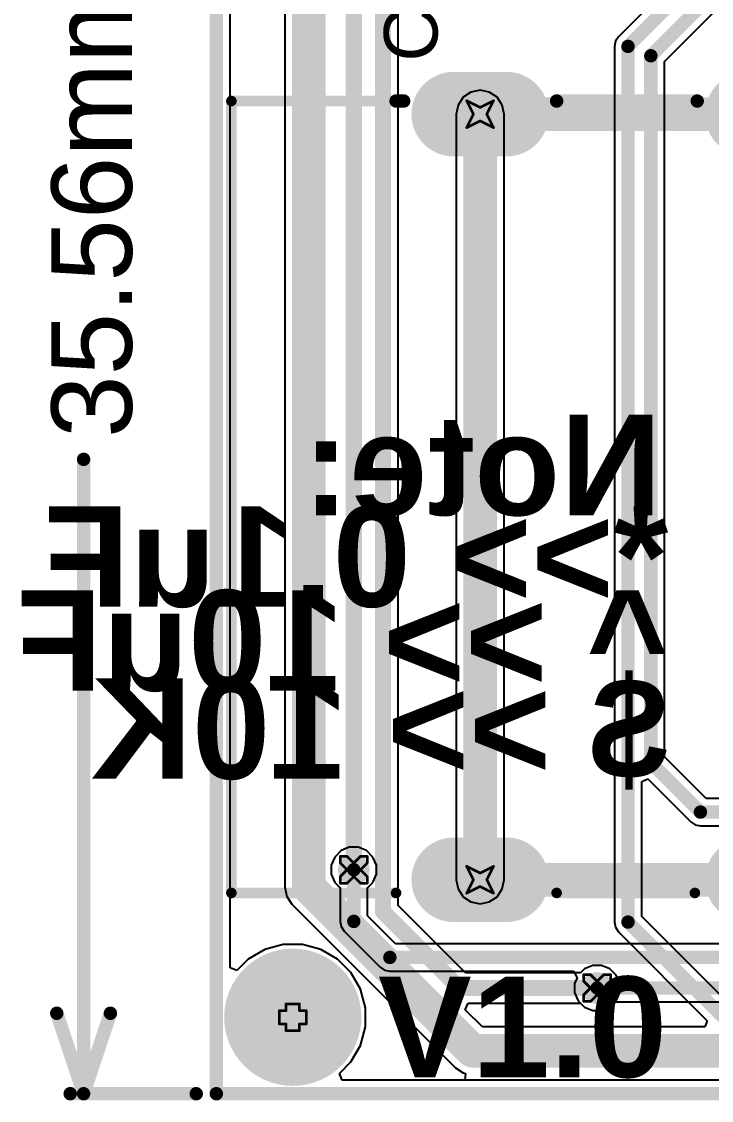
# Model space of a CAD drawing. Header units: inches. Extents: x -0.2 to 17.4, y -0.2 to 2.6.
# Drawn here: x -0.202 to 0.312, y -0.062 to 0.743 of the extents above; entities that cross this region are included whole.
import ezdxf

# ---------------------------------------------------------------- set-up
doc = ezdxf.new("R2010")
doc.units = ezdxf.units.IN
doc.header["$MEASUREMENT"] = 0
for name, color, linetype in [('Board_Outline', 216, 'Continuous'), ('Bottom Layer', 5, 'Continuous'), ('Bottom Overlay', 54, 'Continuous'), ('Bottom Solder', 6, 'Continuous'), ('Dimensions', 6, 'Continuous'), ('Drill Drawing', 1, 'Continuous'), ('Mechanical 15', 56, 'Continuous'), ('Multi-Layer', 9, 'Continuous'), ('Pad Holes', 156, 'Continuous'), ('Top Layer', 1, 'Continuous'), ('Top Overlay', 2, 'Continuous'), ('Top Solder', 216, 'Continuous'), ('Via Holes', 16, 'Continuous')]:
    doc.layers.add(name, color=color, linetype=linetype)
doc.styles.add('Arial', font='', dxfattribs={"height": 0.2})
doc.styles.add('Arial_Bold', font='', dxfattribs={"height": 0.2})
doc.styles.get('Arial').set_extended_font_data('Arial')
doc.styles.get('Arial_Bold').set_extended_font_data('Arial', bold=True)

# ---------------------------------------------------------------- blocks, each defined once
blk = doc.blocks.new('HD_A_05H9191N_4')
at = {"layer": 'Bottom Layer'}
h = blk.add_hatch(color=5, dxfattribs=at)
edge = h.paths.add_edge_path()
edge.add_arc((-0.28546, 0.06693), 0.02953, 180, 360)
edge.add_line((-0.25594, 0.06693), (-0.25594, 0.13779))
edge.add_arc((-0.28546, 0.13779), 0.02953, 0, 180)
edge.add_line((-0.31499, 0.13779), (-0.31499, 0.06693))
h = blk.add_hatch(color=5, dxfattribs=at)
edge = h.paths.add_edge_path()
edge.add_arc((0.28546, 0.06693), 0.02953, 180, 360)
edge.add_line((0.31499, 0.06693), (0.31499, 0.13779))
edge.add_arc((0.28546, 0.13779), 0.02953, 0, 180)
edge.add_line((0.25594, 0.13779), (0.25594, 0.06693))
h = blk.add_hatch(color=5, dxfattribs=at)
edge = h.paths.add_edge_path()
edge.add_arc((-0.28546, -0.15199), 0.02953, 180, 360)
edge.add_line((-0.25594, -0.15199), (-0.25594, -0.11262))
edge.add_arc((-0.28546, -0.11262), 0.02953, 0, 180)
edge.add_line((-0.31499, -0.11262), (-0.31499, -0.15199))
h = blk.add_hatch(color=5, dxfattribs=at)
edge = h.paths.add_edge_path()
edge.add_arc((0.28546, -0.15199), 0.02953, 180, 360)
edge.add_line((0.31499, -0.15199), (0.31499, -0.11262))
edge.add_arc((0.28546, -0.11262), 0.02953, 0, 180)
edge.add_line((0.25594, -0.11262), (0.25594, -0.15199))
at = {"layer": 'Bottom Solder'}
h = blk.add_hatch(color=6, dxfattribs=at)
edge = h.paths.add_edge_path()
edge.add_arc((-0.28546, 0.06693), 0.03153, 180, 360)
edge.add_line((-0.25394, 0.06693), (-0.25394, 0.13779))
edge.add_arc((-0.28546, 0.13779), 0.03153, 0, 180)
edge.add_line((-0.31699, 0.13779), (-0.31699, 0.06693))
h = blk.add_hatch(color=6, dxfattribs=at)
edge = h.paths.add_edge_path()
edge.add_arc((0.28546, 0.06693), 0.03153, 180, 360)
edge.add_line((0.31699, 0.06693), (0.31699, 0.13779))
edge.add_arc((0.28546, 0.13779), 0.03153, 0, 180)
edge.add_line((0.25394, 0.13779), (0.25394, 0.06693))
h = blk.add_hatch(color=6, dxfattribs=at)
edge = h.paths.add_edge_path()
edge.add_arc((-0.28546, -0.15199), 0.03153, 180, 360)
edge.add_line((-0.25394, -0.15199), (-0.25394, -0.11262))
edge.add_arc((-0.28546, -0.11262), 0.03153, 0, 180)
edge.add_line((-0.31699, -0.11262), (-0.31699, -0.15199))
h = blk.add_hatch(color=6, dxfattribs=at)
edge = h.paths.add_edge_path()
edge.add_arc((0.28546, -0.15199), 0.03153, 180, 360)
edge.add_line((0.31699, -0.15199), (0.31699, -0.11262))
edge.add_arc((0.28546, -0.11262), 0.03153, 0, 180)
edge.add_line((0.25394, -0.11262), (0.25394, -0.15199))
at = {"layer": 'Multi-Layer'}
h = blk.add_hatch(color=9, dxfattribs=at)
edge = h.paths.add_edge_path()
edge.add_arc((-0.28546, 0.06693), 0.02953, 180, 360)
edge.add_line((-0.25594, 0.06693), (-0.25594, 0.13779))
edge.add_arc((-0.28546, 0.13779), 0.02953, 0, 180)
edge.add_line((-0.31499, 0.13779), (-0.31499, 0.06693))
h = blk.add_hatch(color=9, dxfattribs=at)
edge = h.paths.add_edge_path()
edge.add_arc((0.28546, 0.06693), 0.02953, 180, 360)
edge.add_line((0.31499, 0.06693), (0.31499, 0.13779))
edge.add_arc((0.28546, 0.13779), 0.02953, 0, 180)
edge.add_line((0.25594, 0.13779), (0.25594, 0.06693))
h = blk.add_hatch(color=9, dxfattribs=at)
edge = h.paths.add_edge_path()
edge.add_arc((-0.28546, -0.15199), 0.02953, 180, 360)
edge.add_line((-0.25594, -0.15199), (-0.25594, -0.11262))
edge.add_arc((-0.28546, -0.11262), 0.02953, 0, 180)
edge.add_line((-0.31499, -0.11262), (-0.31499, -0.15199))
h = blk.add_hatch(color=9, dxfattribs=at)
edge = h.paths.add_edge_path()
edge.add_arc((0.28546, -0.15199), 0.02953, 180, 360)
edge.add_line((0.31499, -0.15199), (0.31499, -0.11262))
edge.add_arc((0.28546, -0.11262), 0.02953, 0, 180)
edge.add_line((0.25594, -0.11262), (0.25594, -0.15199))
at = {"layer": 'Pad Holes'}
h = blk.add_hatch(color=7, dxfattribs=at)
edge = h.paths.add_edge_path()
edge.add_arc((-0.28546, 0.06693), 0.01772, 180, 360)
edge.add_line((-0.26775, 0.06693), (-0.26775, 0.13779))
edge.add_arc((-0.28546, 0.13779), 0.01772, 0, 180)
edge.add_line((-0.30318, 0.13779), (-0.30318, 0.06693))
h = blk.add_hatch(color=7, dxfattribs=at)
edge = h.paths.add_edge_path()
edge.add_arc((0.28546, 0.06693), 0.01772, 180, 360)
edge.add_line((0.30318, 0.06693), (0.30318, 0.13779))
edge.add_arc((0.28546, 0.13779), 0.01772, 0, 180)
edge.add_line((0.26775, 0.13779), (0.26775, 0.06693))
h = blk.add_hatch(color=7, dxfattribs=at)
edge = h.paths.add_edge_path()
edge.add_arc((-0.28546, -0.15002), 0.01772, 180, 360)
edge.add_line((-0.26775, -0.15002), (-0.26775, -0.11459))
edge.add_arc((-0.28546, -0.11459), 0.01772, 0, 180)
edge.add_line((-0.30318, -0.11459), (-0.30318, -0.15002))
h = blk.add_hatch(color=7, dxfattribs=at)
edge = h.paths.add_edge_path()
edge.add_arc((0.28546, -0.15002), 0.01772, 180, 360)
edge.add_line((0.30318, -0.15002), (0.30318, -0.11459))
edge.add_arc((0.28546, -0.11459), 0.01772, 0, 180)
edge.add_line((0.26775, -0.11459), (0.26775, -0.15002))
at = {"layer": 'Top Layer'}
for points in [[(-0.18311, 0.18348), (-0.17129, 0.18348), (-0.17129, 0.08112), (-0.18311, 0.08112)], [(-0.16342, 0.18348), (-0.1516, 0.18348), (-0.1516, 0.08112), (-0.16342, 0.08112)], [(-0.14373, 0.18348), (-0.13191, 0.18348), (-0.13191, 0.08112), (-0.14373, 0.08112)], [(-0.12404, 0.18348), (-0.11222, 0.18348), (-0.11222, 0.08112), (-0.12404, 0.08112)], [(-0.10435, 0.18348), (-0.09253, 0.18348), (-0.09253, 0.08112), (-0.10435, 0.08112)], [(-0.08466, 0.18348), (-0.07284, 0.18348), (-0.07284, 0.08112), (-0.08466, 0.08112)], [(-0.06498, 0.18348), (-0.05316, 0.18348), (-0.05316, 0.08112), (-0.06498, 0.08112)], [(-0.04529, 0.18348), (-0.03347, 0.18348), (-0.03347, 0.08112), (-0.04529, 0.08112)], [(-0.0256, 0.18348), (-0.01378, 0.18348), (-0.01378, 0.08112), (-0.0256, 0.08112)], [(-0.00591, 0.18348), (0.00591, 0.18348), (0.00591, 0.08112), (-0.00591, 0.08112)], [(0.01378, 0.18348), (0.0256, 0.18348), (0.0256, 0.08112), (0.01378, 0.08112)], [(0.03347, 0.18348), (0.04529, 0.18348), (0.04529, 0.08112), (0.03347, 0.08112)], [(0.05316, 0.18348), (0.06498, 0.18348), (0.06498, 0.08112), (0.05316, 0.08112)], [(0.07284, 0.18348), (0.08466, 0.18348), (0.08466, 0.08112), (0.07284, 0.08112)], [(0.09253, 0.18348), (0.10435, 0.18348), (0.10435, 0.08112), (0.09253, 0.08112)], [(0.11222, 0.18348), (0.12404, 0.18348), (0.12404, 0.08112), (0.11222, 0.08112)], [(0.13191, 0.18348), (0.14373, 0.18348), (0.14373, 0.08112), (0.13191, 0.08112)], [(0.1516, 0.18348), (0.16342, 0.18348), (0.16342, 0.08112), (0.1516, 0.08112)], [(0.17129, 0.18348), (0.18311, 0.18348), (0.18311, 0.08112), (0.17129, 0.08112)]]:
    blk.add_hatch(color=1, dxfattribs=at).paths.add_polyline_path(points)
h = blk.add_hatch(color=1, dxfattribs=at)
edge = h.paths.add_edge_path()
edge.add_arc((-0.28546, 0.06693), 0.02953, 180, 360)
edge.add_line((-0.25594, 0.06693), (-0.25594, 0.13779))
edge.add_arc((-0.28546, 0.13779), 0.02953, 0, 180)
edge.add_line((-0.31499, 0.13779), (-0.31499, 0.06693))
h = blk.add_hatch(color=1, dxfattribs=at)
edge = h.paths.add_edge_path()
edge.add_arc((0.28546, 0.06693), 0.02953, 180, 360)
edge.add_line((0.31499, 0.06693), (0.31499, 0.13779))
edge.add_arc((0.28546, 0.13779), 0.02953, 0, 180)
edge.add_line((0.25594, 0.13779), (0.25594, 0.06693))
h = blk.add_hatch(color=1, dxfattribs=at)
edge = h.paths.add_edge_path()
edge.add_arc((-0.28546, -0.15199), 0.02953, 180, 360)
edge.add_line((-0.25594, -0.15199), (-0.25594, -0.11262))
edge.add_arc((-0.28546, -0.11262), 0.02953, 0, 180)
edge.add_line((-0.31499, -0.11262), (-0.31499, -0.15199))
h = blk.add_hatch(color=1, dxfattribs=at)
edge = h.paths.add_edge_path()
edge.add_arc((0.28546, -0.15199), 0.02953, 180, 360)
edge.add_line((0.31499, -0.15199), (0.31499, -0.11262))
edge.add_arc((0.28546, -0.11262), 0.02953, 0, 180)
edge.add_line((0.25594, -0.11262), (0.25594, -0.15199))
at = {"layer": 'Top Solder'}
for points in [[(-0.18511, 0.18548), (-0.16929, 0.18548), (-0.16929, 0.07912), (-0.18511, 0.07912)], [(-0.16542, 0.18548), (-0.1496, 0.18548), (-0.1496, 0.07912), (-0.16542, 0.07912)], [(-0.14573, 0.18548), (-0.12991, 0.18548), (-0.12991, 0.07912), (-0.14573, 0.07912)], [(-0.12604, 0.18548), (-0.11022, 0.18548), (-0.11022, 0.07912), (-0.12604, 0.07912)], [(-0.10635, 0.18548), (-0.09053, 0.18548), (-0.09053, 0.07912), (-0.10635, 0.07912)], [(-0.08666, 0.18548), (-0.07084, 0.18548), (-0.07084, 0.07912), (-0.08666, 0.07912)], [(-0.06698, 0.18548), (-0.05116, 0.18548), (-0.05116, 0.07912), (-0.06698, 0.07912)], [(-0.04729, 0.18548), (-0.03147, 0.18548), (-0.03147, 0.07912), (-0.04729, 0.07912)], [(-0.0276, 0.18548), (-0.01178, 0.18548), (-0.01178, 0.07912), (-0.0276, 0.07912)], [(-0.00791, 0.18548), (0.00791, 0.18548), (0.00791, 0.07912), (-0.00791, 0.07912)], [(0.01178, 0.18548), (0.0276, 0.18548), (0.0276, 0.07912), (0.01178, 0.07912)], [(0.03147, 0.18548), (0.04729, 0.18548), (0.04729, 0.07912), (0.03147, 0.07912)], [(0.05116, 0.18548), (0.06698, 0.18548), (0.06698, 0.07912), (0.05116, 0.07912)], [(0.07084, 0.18548), (0.08666, 0.18548), (0.08666, 0.07912), (0.07084, 0.07912)], [(0.09053, 0.18548), (0.10635, 0.18548), (0.10635, 0.07912), (0.09053, 0.07912)], [(0.11022, 0.18548), (0.12604, 0.18548), (0.12604, 0.07912), (0.11022, 0.07912)], [(0.12991, 0.18548), (0.14573, 0.18548), (0.14573, 0.07912), (0.12991, 0.07912)], [(0.1496, 0.18548), (0.16542, 0.18548), (0.16542, 0.07912), (0.1496, 0.07912)], [(0.16929, 0.18548), (0.18511, 0.18548), (0.18511, 0.07912), (0.16929, 0.07912)]]:
    blk.add_hatch(color=216, dxfattribs=at).paths.add_polyline_path(points)
h = blk.add_hatch(color=216, dxfattribs=at)
edge = h.paths.add_edge_path()
edge.add_arc((-0.28546, 0.06693), 0.03153, 180, 360)
edge.add_line((-0.25394, 0.06693), (-0.25394, 0.13779))
edge.add_arc((-0.28546, 0.13779), 0.03153, 0, 180)
edge.add_line((-0.31699, 0.13779), (-0.31699, 0.06693))
h = blk.add_hatch(color=216, dxfattribs=at)
edge = h.paths.add_edge_path()
edge.add_arc((0.28546, 0.06693), 0.03153, 180, 360)
edge.add_line((0.31699, 0.06693), (0.31699, 0.13779))
edge.add_arc((0.28546, 0.13779), 0.03153, 0, 180)
edge.add_line((0.25394, 0.13779), (0.25394, 0.06693))
h = blk.add_hatch(color=216, dxfattribs=at)
edge = h.paths.add_edge_path()
edge.add_arc((-0.28546, -0.15199), 0.03153, 180, 360)
edge.add_line((-0.25394, -0.15199), (-0.25394, -0.11262))
edge.add_arc((-0.28546, -0.11262), 0.03153, 0, 180)
edge.add_line((-0.31699, -0.11262), (-0.31699, -0.15199))
h = blk.add_hatch(color=216, dxfattribs=at)
edge = h.paths.add_edge_path()
edge.add_arc((0.28546, -0.15199), 0.03153, 180, 360)
edge.add_line((0.31699, -0.15199), (0.31699, -0.11262))
edge.add_arc((0.28546, -0.11262), 0.03153, 0, 180)
edge.add_line((0.25394, -0.11262), (0.25394, -0.15199))
at = {"layer": 'Mechanical 15'}
blk.add_lwpolyline([(-0.00001, -0.04486, 0.0001, 0.0001, 0), (0.00001, -0.04484, 0.0001, 0.0001, 0)], format="xyseb", dxfattribs=at)
for points in [[(-0.00003, -0.04486, 0.00005, 0.00005, 1), (0.00002, -0.04486, 0.00005, 0.00005, 1)], [(-0.00002, -0.04484, 0.00005, 0.00005, 1), (0.00003, -0.04484, 0.00005, 0.00005, 1)]]:
    blk.add_lwpolyline(points, format="xyseb", close=True, dxfattribs=at)
at = {"layer": 'Top Overlay'}
for points in [[(0.18037, 0.19327, 0.005, 0.005, 1), (0.17441, 0.19327, 0.005, 0.005, 1)], [(0.17316, 0.19327, 0.0025, 0.0025, 1), (0.17566, 0.19327, 0.0025, 0.0025, 1)], [(0.17912, 0.19327, 0.0025, 0.0025, 1), (0.18162, 0.19327, 0.0025, 0.0025, 1)], [(-0.25129, 0.15002, 0.005, 0.005, 1), (-0.24629, 0.15002, 0.005, 0.005, 1)], [(-0.1947, 0.15002, 0.005, 0.005, 1), (-0.18971, 0.15002, 0.005, 0.005, 1)], [(0.18971, 0.15002, 0.005, 0.005, 1), (0.19471, 0.15002, 0.005, 0.005, 1)], [(0.24629, 0.15002, 0.005, 0.005, 1), (0.25129, 0.15002, 0.005, 0.005, 1)], [(-0.29777, 0.0296, 0.005, 0.005, 1), (-0.29277, 0.0296, 0.005, 0.005, 1)], [(0.29331, 0.02785, 0.00394, 0.00394, 1), (0.29725, 0.02785, 0.00394, 0.00394, 1)], [(-0.29777, -0.07523, 0.005, 0.005, 1), (-0.29277, -0.07523, 0.005, 0.005, 1)], [(0.29331, -0.07525, 0.00394, 0.00394, 1), (0.29725, -0.07525, 0.00394, 0.00394, 1)], [(-0.29777, -0.1893, 0.005, 0.005, 1), (-0.29277, -0.1893, 0.005, 0.005, 1)], [(-0.29777, -0.19499, 0.005, 0.005, 1), (-0.29277, -0.19499, 0.005, 0.005, 1)], [(-0.29724, -0.19499, 0.00394, 0.00394, 1), (-0.2933, -0.19499, 0.00394, 0.00394, 1)], [(0.29331, -0.19499, 0.00394, 0.00394, 1), (0.29725, -0.19499, 0.00394, 0.00394, 1)], [(-0.29724, -0.31779, 0.00394, 0.00394, 1), (-0.2933, -0.31779, 0.00394, 0.00394, 1)], [(-0.29724, -0.31779, 0.00394, 0.00394, 1), (-0.2933, -0.31779, 0.00394, 0.00394, 1)], [(0.29331, -0.31779, 0.00394, 0.00394, 1), (0.29725, -0.31779, 0.00394, 0.00394, 1)], [(0.29331, -0.31779, 0.00394, 0.00394, 1), (0.29725, -0.31779, 0.00394, 0.00394, 1)]]:
    blk.add_lwpolyline(points, format="xyseb", close=True, dxfattribs=at)
for points in [[(-0.1922, 0.15002, 0.01, 0.01, 0), (-0.24879, 0.15002, 0.01, 0.01, 0)], [(0.24879, 0.15002, 0.01, 0.01, 0), (0.19221, 0.15002, 0.01, 0.01, 0)], [(-0.29527, -0.07523, 0.01, 0.01, 0), (-0.29527, 0.0296, 0.01, 0.01, 0)], [(0.29528, -0.07525, 0.00787, 0.00787, 0), (0.29528, 0.02785, 0.00787, 0.00787, 0)], [(-0.29527, -0.19499, 0.01, 0.01, 0), (-0.29527, -0.1893, 0.01, 0.01, 0)], [(-0.29527, -0.31779, 0.00787, 0.00787, 0), (-0.29527, -0.19499, 0.00787, 0.00787, 0)], [(0.29528, -0.31779, 0.00787, 0.00787, 0), (0.29528, -0.19499, 0.00787, 0.00787, 0)], [(0.29528, -0.31779, 0.00787, 0.00787, 0), (-0.29527, -0.31779, 0.00787, 0.00787, 0)]]:
    blk.add_lwpolyline(points, format="xyseb", dxfattribs=at)

msp = doc.modelspace()

# ---------------------------------------------------------------- hatches: boundary and pattern name
at = {"layer": 'Bottom Layer'}
h = msp.add_hatch(color=5, dxfattribs=at)
edge = h.paths.add_edge_path()
edge.add_arc((0.0455, 0.11), 0.01181, 0, 360)
h = msp.add_hatch(color=5, dxfattribs=at)
edge = h.paths.add_edge_path()
edge.add_arc((0, 0), 0.04921, 0, 360)
h = msp.add_hatch(color=5, dxfattribs=at)
edge = h.paths.add_edge_path()
edge.add_arc((0.227, 0.02181), 0.01181, 0, 360)
at = {"layer": 'Bottom Solder'}
h = msp.add_hatch(color=6, dxfattribs=at)
edge = h.paths.add_edge_path()
edge.add_arc((0, 0), 0.05118, 0, 360)
at = {"layer": 'Multi-Layer'}
h = msp.add_hatch(color=9, dxfattribs=at)
edge = h.paths.add_edge_path()
edge.add_arc((0, 0), 0.04921, 0, 360)
at = {"layer": 'Pad Holes'}
h = msp.add_hatch(color=7, dxfattribs=at)
edge = h.paths.add_edge_path()
edge.add_arc((0, 0), 0.03937, 0, 360)
at = {"layer": 'Top Layer'}
h = msp.add_hatch(color=1, dxfattribs=at)
edge = h.paths.add_edge_path()
edge.add_arc((0.0455, 0.11), 0.01181, 0, 360)
h = msp.add_hatch(color=1, dxfattribs=at)
edge = h.paths.add_edge_path()
edge.add_arc((0, 0), 0.04921, 0, 360)
h = msp.add_hatch(color=1, dxfattribs=at)
edge = h.paths.add_edge_path()
edge.add_arc((0.227, 0.02181), 0.01181, 0, 360)
at = {"layer": 'Top Solder'}
h = msp.add_hatch(color=216, dxfattribs=at)
edge = h.paths.add_edge_path()
edge.add_arc((0, 0), 0.05118, 0, 360)
at = {"layer": 'Via Holes'}
h = msp.add_hatch(color=7, dxfattribs=at)
edge = h.paths.add_edge_path()
edge.add_arc((0.0455, 0.11), 0.00591, 0, 360)
h = msp.add_hatch(color=7, dxfattribs=at)
edge = h.paths.add_edge_path()
edge.add_arc((0.227, 0.02181), 0.00591, 0, 360)

# ---------------------------------------------------------------- linework, layer by layer
at = {"layer": 'Board_Outline'}
for points in [[(-0.057, 1.343, 0.01, 0.01, 0), (-0.057, -0.057, 0.01, 0.01, 0)], [(-0.057, -0.057, 0.01, 0.01, 0), (1.986, -0.057, 0.01, 0.01, 0)]]:
    msp.add_lwpolyline(points, format="xyseb", dxfattribs=at)
msp.add_lwpolyline([(-0.0595, -0.057, 0.005, 0.005, 1), (-0.0545, -0.057, 0.005, 0.005, 1)], format="xyseb", close=True, dxfattribs=at)
msp.add_lwpolyline([(-0.0595, -0.057, 0.005, 0.005, 1), (-0.0545, -0.057, 0.005, 0.005, 1)], format="xyseb", close=True, dxfattribs=at)
at = {"layer": 'Bottom Layer'}
for p, q in [((-0.0468, 0.03693), (-0.0468, 1.3328)), ((0.07853, 0.08333), (0.07853, 1.00867)), ((-0.00584, 0.986), (-0.00584, 0.097)), ((0.2928, 0.78122), (0.24279, 0.73121)), ((0.2772, 0.71278), (0.33021, 0.76579)), ((0.24058, 0.7279), (0.2398, 0.724)), ((0.24279, 0.73121), (0.24058, 0.7279)), ((0.2398, 0.724), (0.2398, 0.071)), ((0.2772, 0.19422), (0.2772, 0.71278)), ((0.12708, 0.68608), (0.12321, 0.68029)), ((0.13287, 0.68995), (0.12708, 0.68608)), ((0.1397, 0.69131), (0.13287, 0.68995)), ((0.14653, 0.68995), (0.1397, 0.69131)), ((0.15231, 0.68608), (0.14653, 0.68995)), ((0.15618, 0.68029), (0.15231, 0.68608)), ((0.12321, 0.68029), (0.12185, 0.67346)), ((0.15754, 0.67346), (0.15618, 0.68029)), ((0.12185, 0.67346), (0.12185, 0.10254)), ((0.15754, 0.10254), (0.15754, 0.67346)), ((0.30822, 0.1632), (0.2772, 0.19422)), ((0.2602, 0.17585), (0.26482, 0.17777)), ((0.26482, 0.17777), (0.29679, 0.14579)), ((0.2602, 0.07522), (0.2602, 0.17585)), ((0.728, 0.1632), (0.30822, 0.1632)), ((0.29679, 0.14579), (0.3001, 0.14358)), ((0.3001, 0.14358), (0.304, 0.1428)), ((0.304, 0.1428), (0.72378, 0.1428)), ((-0.00584, 0.097), (-0.00448, 0.09017)), ((0.12185, 0.10254), (0.12321, 0.09571)), ((0.15618, 0.09571), (0.15754, 0.10254)), ((-0.00448, 0.09017), (-0.00062, 0.08438)), ((0.12321, 0.09571), (0.12708, 0.08992)), ((0.12708, 0.08992), (0.13287, 0.08605)), ((0.14653, 0.08605), (0.15231, 0.08992)), ((0.15231, 0.08992), (0.15618, 0.09571)), ((-0.00062, 0.08438), (0.12138, -0.03762)), ((0.12883, 0.03303), (0.07853, 0.08333)), ((0.13287, 0.08605), (0.1397, 0.08469)), ((0.1397, 0.08469), (0.14653, 0.08605)), ((0.32348, 0.01194), (0.2602, 0.07522)), ((0.2398, 0.071), (0.24058, 0.0671)), ((0.24058, 0.0671), (0.24279, 0.06379)), ((0.24279, 0.06379), (0.30912, -0.00254)), ((-0.02093, 0.05052), (-0.03329, 0.04338)), ((-0.00714, 0.05421), (-0.02093, 0.05052)), ((0.00714, 0.05421), (-0.00714, 0.05421)), ((0.02093, 0.05052), (0.00714, 0.05421)), ((0.03329, 0.04338), (0.02093, 0.05052)), ((-0.03329, 0.04338), (-0.0418, 0.03486)), ((0.04338, 0.03329), (0.03329, 0.04338)), ((-0.0418, 0.03486), (-0.0468, 0.03693)), ((0.05052, 0.02093), (0.04338, 0.03329)), ((0.21444, 0.03303), (0.12883, 0.03303)), ((0.21748, 0.03606), (0.21444, 0.03303)), ((0.22366, 0.03862), (0.21748, 0.03606)), ((0.23034, 0.03862), (0.22366, 0.03862)), ((0.23652, 0.03606), (0.23034, 0.03862)), ((0.24125, 0.03133), (0.23652, 0.03606)), ((0.24381, 0.02515), (0.24125, 0.03133)), ((0.24381, 0.01847), (0.24381, 0.02515)), ((0.05421, 0.00714), (0.05052, 0.02093)), ((0.24125, 0.01229), (0.24381, 0.01847)), ((0.12864, 0.0056), (0.13071, 0.0106)), ((0.13071, 0.0106), (0.21444, 0.0106)), ((0.21444, 0.0106), (0.21748, 0.00756)), ((0.23652, 0.00756), (0.24125, 0.01229)), ((0.05421, -0.00714), (0.05421, 0.00714)), ((0.14139, -0.00716), (0.12864, 0.0056)), ((0.21748, 0.00756), (0.22366, 0.005)), ((0.22366, 0.005), (0.23034, 0.005)), ((0.23034, 0.005), (0.23652, 0.00756)), ((0.05052, -0.02093), (0.05421, -0.00714)), ((0.30721, -0.00716), (0.14139, -0.00716)), ((0.30912, -0.00254), (0.30721, -0.00716)), ((0.04338, -0.03329), (0.05052, -0.02093)), ((0.03486, -0.0418), (0.04338, -0.03329)), ((0.12138, -0.03762), (0.12717, -0.04148)), ((0.03693, -0.0468), (0.03486, -0.0418)), ((0.12829, -0.0468), (0.03693, -0.0468)), ((0.12717, -0.04148), (0.12878, -0.0418)), ((0.12878, -0.0418), (0.12829, -0.0468))]:
    msp.add_line(p, q, dxfattribs=at)
for points in [[(0.0455, 0.111, 0.012, 0.012, 0), (0.0455, 1.01413, 0.012, 0.012, 0)], [(0.06731, 0.07869, 0.012, 0.012, 0), (0.06731, 1.01331, 0.012, 0.012, 0)], [(0.012, 0.097, 0.025, 0.025, 0), (0.012, 0.986, 0.025, 0.025, 0)], [(0.25, 0.724, 0.01, 0.01, 0), (0.303, 0.777, 0.01, 0.01, 0)], [(0.267, 0.717, 0.01, 0.01, 0), (0.323, 0.773, 0.01, 0.01, 0)], [(0.25, 0.071, 0.01, 0.01, 0), (0.25, 0.724, 0.01, 0.01, 0)], [(0.267, 0.19, 0.01, 0.01, 0), (0.267, 0.717, 0.01, 0.01, 0)], [(0.1397, 0.10254, 0.025, 0.025, 0), (0.1397, 0.67346, 0.025, 0.025, 0)], [(0.267, 0.19, 0.01, 0.01, 0), (0.304, 0.153, 0.01, 0.01, 0)], [(0.304, 0.153, 0.01, 0.01, 0), (0.728, 0.153, 0.01, 0.01, 0)], [(0.012, 0.097, 0.025, 0.025, 0), (0.134, -0.025, 0.025, 0.025, 0)], [(0.06731, 0.07869, 0.012, 0.012, 0), (0.12419, 0.02181, 0.012, 0.012, 0)], [(0.25, 0.071, 0.01, 0.01, 0), (0.323, -0.002, 0.01, 0.01, 0)], [(0.12419, 0.02181, 0.012, 0.012, 0), (0.227, 0.02181, 0.012, 0.012, 0)], [(0.134, -0.025, 0.025, 0.025, 0), (0.895, -0.025, 0.025, 0.025, 0)]]:
    msp.add_lwpolyline(points, format="xyseb", dxfattribs=at)
for points in [[(0.2475, 0.724, 0.005, 0.005, 1), (0.2525, 0.724, 0.005, 0.005, 1)], [(0.2475, 0.724, 0.005, 0.005, 1), (0.2525, 0.724, 0.005, 0.005, 1)], [(0.2645, 0.717, 0.005, 0.005, 1), (0.2695, 0.717, 0.005, 0.005, 1)], [(0.2645, 0.717, 0.005, 0.005, 1), (0.2695, 0.717, 0.005, 0.005, 1)], [(0.13345, 0.67346, 0.0125, 0.0125, 1), (0.14595, 0.67346, 0.0125, 0.0125, 1)], [(0.2645, 0.19, 0.005, 0.005, 1), (0.2695, 0.19, 0.005, 0.005, 1)], [(0.2645, 0.19, 0.005, 0.005, 1), (0.2695, 0.19, 0.005, 0.005, 1)], [(0.3015, 0.153, 0.005, 0.005, 1), (0.3065, 0.153, 0.005, 0.005, 1)], [(0.3015, 0.153, 0.005, 0.005, 1), (0.3065, 0.153, 0.005, 0.005, 1)], [(0.0425, 0.111, 0.006, 0.006, 1), (0.0485, 0.111, 0.006, 0.006, 1)], [(0.13345, 0.10254, 0.0125, 0.0125, 1), (0.14595, 0.10254, 0.0125, 0.0125, 1)], [(0.00575, 0.097, 0.0125, 0.0125, 1), (0.01825, 0.097, 0.0125, 0.0125, 1)], [(0.00575, 0.097, 0.0125, 0.0125, 1), (0.01825, 0.097, 0.0125, 0.0125, 1)], [(0.06431, 0.07869, 0.006, 0.006, 1), (0.07031, 0.07869, 0.006, 0.006, 1)], [(0.06431, 0.07869, 0.006, 0.006, 1), (0.07031, 0.07869, 0.006, 0.006, 1)], [(0.2475, 0.071, 0.005, 0.005, 1), (0.2525, 0.071, 0.005, 0.005, 1)], [(0.2475, 0.071, 0.005, 0.005, 1), (0.2525, 0.071, 0.005, 0.005, 1)], [(0.12119, 0.02181, 0.006, 0.006, 1), (0.12719, 0.02181, 0.006, 0.006, 1)], [(0.12119, 0.02181, 0.006, 0.006, 1), (0.12719, 0.02181, 0.006, 0.006, 1)], [(0.224, 0.02181, 0.006, 0.006, 1), (0.23, 0.02181, 0.006, 0.006, 1)], [(0.12775, -0.025, 0.0125, 0.0125, 1), (0.14025, -0.025, 0.0125, 0.0125, 1)], [(0.12775, -0.025, 0.0125, 0.0125, 1), (0.14025, -0.025, 0.0125, 0.0125, 1)]]:
    msp.add_lwpolyline(points, format="xyseb", close=True, dxfattribs=at)
at = {"layer": 'Dimensions'}
for points in [[(-0.156, -0.057, 0.01, 0.01, 0), (-0.156, 0.41606, 0.01, 0.01, 0)], [(-0.176, 0.003, 0.01, 0.01, 0), (-0.156, -0.057, 0.01, 0.01, 0)], [(-0.156, -0.057, 0.01, 0.01, 0), (-0.136, 0.003, 0.01, 0.01, 0)], [(-0.166, -0.057, 0.01, 0.01, 0), (-0.072, -0.057, 0.01, 0.01, 0)]]:
    msp.add_lwpolyline(points, format="xyseb", dxfattribs=at)
for points in [[(-0.1585, 0.41606, 0.005, 0.005, 1), (-0.1535, 0.41606, 0.005, 0.005, 1)], [(-0.1785, 0.003, 0.005, 0.005, 1), (-0.1735, 0.003, 0.005, 0.005, 1)], [(-0.1385, 0.003, 0.005, 0.005, 1), (-0.1335, 0.003, 0.005, 0.005, 1)], [(-0.1685, -0.057, 0.005, 0.005, 1), (-0.1635, -0.057, 0.005, 0.005, 1)], [(-0.1585, -0.057, 0.005, 0.005, 1), (-0.1535, -0.057, 0.005, 0.005, 1)], [(-0.1585, -0.057, 0.005, 0.005, 1), (-0.1535, -0.057, 0.005, 0.005, 1)], [(-0.1585, -0.057, 0.005, 0.005, 1), (-0.1535, -0.057, 0.005, 0.005, 1)], [(-0.0745, -0.057, 0.005, 0.005, 1), (-0.0695, -0.057, 0.005, 0.005, 1)]]:
    msp.add_lwpolyline(points, format="xyseb", close=True, dxfattribs=at)
at = {"layer": 'Drill Drawing'}
for points in [[(0.1297, 0.68346, 0.002, 0.002, 0), (0.1397, 0.67846, 0.002, 0.002, 0)], [(0.1297, 0.68346, 0.002, 0.002, 0), (0.1347, 0.67346, 0.002, 0.002, 0)], [(0.1397, 0.67846, 0.002, 0.002, 0), (0.1497, 0.68346, 0.002, 0.002, 0)], [(0.1447, 0.67346, 0.002, 0.002, 0), (0.1497, 0.68346, 0.002, 0.002, 0)], [(0.1297, 0.66346, 0.002, 0.002, 0), (0.1347, 0.67346, 0.002, 0.002, 0)], [(0.1297, 0.66346, 0.002, 0.002, 0), (0.1397, 0.66846, 0.002, 0.002, 0)], [(0.1397, 0.66846, 0.002, 0.002, 0), (0.1497, 0.66346, 0.002, 0.002, 0)], [(0.1447, 0.67346, 0.002, 0.002, 0), (0.1497, 0.66346, 0.002, 0.002, 0)], [(0.0355, 0.115, 0.002, 0.002, 0), (0.0355, 0.12, 0.002, 0.002, 0)], [(0.0355, 0.12, 0.002, 0.002, 0), (0.0405, 0.12, 0.002, 0.002, 0)], [(0.0405, 0.12, 0.002, 0.002, 0), (0.0455, 0.115, 0.002, 0.002, 0)], [(0.0455, 0.115, 0.002, 0.002, 0), (0.0505, 0.12, 0.002, 0.002, 0)], [(0.0505, 0.12, 0.002, 0.002, 0), (0.0555, 0.12, 0.002, 0.002, 0)], [(0.0555, 0.115, 0.002, 0.002, 0), (0.0555, 0.12, 0.002, 0.002, 0)], [(0.0355, 0.115, 0.002, 0.002, 0), (0.0405, 0.11, 0.002, 0.002, 0)], [(0.0505, 0.11, 0.002, 0.002, 0), (0.0555, 0.115, 0.002, 0.002, 0)], [(0.1297, 0.11254, 0.002, 0.002, 0), (0.1397, 0.10754, 0.002, 0.002, 0)], [(0.1297, 0.11254, 0.002, 0.002, 0), (0.1347, 0.10254, 0.002, 0.002, 0)], [(0.1397, 0.10754, 0.002, 0.002, 0), (0.1497, 0.11254, 0.002, 0.002, 0)], [(0.1447, 0.10254, 0.002, 0.002, 0), (0.1497, 0.11254, 0.002, 0.002, 0)], [(0.0355, 0.105, 0.002, 0.002, 0), (0.0405, 0.11, 0.002, 0.002, 0)], [(0.0355, 0.1, 0.002, 0.002, 0), (0.0355, 0.105, 0.002, 0.002, 0)], [(0.0405, 0.1, 0.002, 0.002, 0), (0.0455, 0.105, 0.002, 0.002, 0)], [(0.0455, 0.105, 0.002, 0.002, 0), (0.0505, 0.1, 0.002, 0.002, 0)], [(0.0505, 0.11, 0.002, 0.002, 0), (0.0555, 0.105, 0.002, 0.002, 0)], [(0.0555, 0.1, 0.002, 0.002, 0), (0.0555, 0.105, 0.002, 0.002, 0)], [(0.0355, 0.1, 0.002, 0.002, 0), (0.0405, 0.1, 0.002, 0.002, 0)], [(0.0505, 0.1, 0.002, 0.002, 0), (0.0555, 0.1, 0.002, 0.002, 0)], [(0.1297, 0.09254, 0.002, 0.002, 0), (0.1347, 0.10254, 0.002, 0.002, 0)], [(0.1297, 0.09254, 0.002, 0.002, 0), (0.1397, 0.09754, 0.002, 0.002, 0)], [(0.1397, 0.09754, 0.002, 0.002, 0), (0.1497, 0.09254, 0.002, 0.002, 0)], [(0.1447, 0.10254, 0.002, 0.002, 0), (0.1497, 0.09254, 0.002, 0.002, 0)], [(0.217, 0.02681, 0.002, 0.002, 0), (0.217, 0.03181, 0.002, 0.002, 0)], [(0.217, 0.03181, 0.002, 0.002, 0), (0.222, 0.03181, 0.002, 0.002, 0)], [(0.222, 0.03181, 0.002, 0.002, 0), (0.227, 0.02681, 0.002, 0.002, 0)], [(0.227, 0.02681, 0.002, 0.002, 0), (0.232, 0.03181, 0.002, 0.002, 0)], [(0.232, 0.03181, 0.002, 0.002, 0), (0.237, 0.03181, 0.002, 0.002, 0)], [(0.237, 0.02681, 0.002, 0.002, 0), (0.237, 0.03181, 0.002, 0.002, 0)], [(0.217, 0.02681, 0.002, 0.002, 0), (0.222, 0.02181, 0.002, 0.002, 0)], [(0.232, 0.02181, 0.002, 0.002, 0), (0.237, 0.02681, 0.002, 0.002, 0)], [(0.217, 0.01681, 0.002, 0.002, 0), (0.222, 0.02181, 0.002, 0.002, 0)], [(0.217, 0.01181, 0.002, 0.002, 0), (0.217, 0.01681, 0.002, 0.002, 0)], [(0.222, 0.01181, 0.002, 0.002, 0), (0.227, 0.01681, 0.002, 0.002, 0)], [(0.227, 0.01681, 0.002, 0.002, 0), (0.232, 0.01181, 0.002, 0.002, 0)], [(0.232, 0.02181, 0.002, 0.002, 0), (0.237, 0.01681, 0.002, 0.002, 0)], [(0.237, 0.01181, 0.002, 0.002, 0), (0.237, 0.01681, 0.002, 0.002, 0)], [(-0.005, 0.005, 0.002, 0.002, 0), (-0.005, 0.01, 0.002, 0.002, 0)], [(-0.005, 0.01, 0.002, 0.002, 0), (0.005, 0.01, 0.002, 0.002, 0)], [(0.005, 0.005, 0.002, 0.002, 0), (0.005, 0.01, 0.002, 0.002, 0)], [(0.217, 0.01181, 0.002, 0.002, 0), (0.222, 0.01181, 0.002, 0.002, 0)], [(0.232, 0.01181, 0.002, 0.002, 0), (0.237, 0.01181, 0.002, 0.002, 0)], [(-0.01, -0.005, 0.002, 0.002, 0), (-0.01, 0.005, 0.002, 0.002, 0)], [(-0.01, 0.005, 0.002, 0.002, 0), (-0.005, 0.005, 0.002, 0.002, 0)], [(0.005, 0.005, 0.002, 0.002, 0), (0.01, 0.005, 0.002, 0.002, 0)], [(0.01, -0.005, 0.002, 0.002, 0), (0.01, 0.005, 0.002, 0.002, 0)], [(-0.01, -0.005, 0.002, 0.002, 0), (-0.005, -0.005, 0.002, 0.002, 0)], [(-0.005, -0.01, 0.002, 0.002, 0), (-0.005, -0.005, 0.002, 0.002, 0)], [(0.005, -0.005, 0.002, 0.002, 0), (0.01, -0.005, 0.002, 0.002, 0)], [(0.005, -0.01, 0.002, 0.002, 0), (0.005, -0.005, 0.002, 0.002, 0)], [(-0.005, -0.01, 0.002, 0.002, 0), (0.005, -0.01, 0.002, 0.002, 0)]]:
    msp.add_lwpolyline(points, format="xyseb", dxfattribs=at)
for points in [[(0.1292, 0.68346, 0.001, 0.001, 1), (0.1302, 0.68346, 0.001, 0.001, 1)], [(0.1292, 0.68346, 0.001, 0.001, 1), (0.1302, 0.68346, 0.001, 0.001, 1)], [(0.1492, 0.68346, 0.001, 0.001, 1), (0.1502, 0.68346, 0.001, 0.001, 1)], [(0.1492, 0.68346, 0.001, 0.001, 1), (0.1502, 0.68346, 0.001, 0.001, 1)], [(0.1392, 0.67846, 0.001, 0.001, 1), (0.1402, 0.67846, 0.001, 0.001, 1)], [(0.1392, 0.67846, 0.001, 0.001, 1), (0.1402, 0.67846, 0.001, 0.001, 1)], [(0.1342, 0.67346, 0.001, 0.001, 1), (0.1352, 0.67346, 0.001, 0.001, 1)], [(0.1342, 0.67346, 0.001, 0.001, 1), (0.1352, 0.67346, 0.001, 0.001, 1)], [(0.1392, 0.66846, 0.001, 0.001, 1), (0.1402, 0.66846, 0.001, 0.001, 1)], [(0.1392, 0.66846, 0.001, 0.001, 1), (0.1402, 0.66846, 0.001, 0.001, 1)], [(0.1442, 0.67346, 0.001, 0.001, 1), (0.1452, 0.67346, 0.001, 0.001, 1)], [(0.1442, 0.67346, 0.001, 0.001, 1), (0.1452, 0.67346, 0.001, 0.001, 1)], [(0.1292, 0.66346, 0.001, 0.001, 1), (0.1302, 0.66346, 0.001, 0.001, 1)], [(0.1292, 0.66346, 0.001, 0.001, 1), (0.1302, 0.66346, 0.001, 0.001, 1)], [(0.1492, 0.66346, 0.001, 0.001, 1), (0.1502, 0.66346, 0.001, 0.001, 1)], [(0.1492, 0.66346, 0.001, 0.001, 1), (0.1502, 0.66346, 0.001, 0.001, 1)], [(0.035, 0.12, 0.001, 0.001, 1), (0.036, 0.12, 0.001, 0.001, 1)], [(0.035, 0.12, 0.001, 0.001, 1), (0.036, 0.12, 0.001, 0.001, 1)], [(0.04, 0.12, 0.001, 0.001, 1), (0.041, 0.12, 0.001, 0.001, 1)], [(0.04, 0.12, 0.001, 0.001, 1), (0.041, 0.12, 0.001, 0.001, 1)], [(0.05, 0.12, 0.001, 0.001, 1), (0.051, 0.12, 0.001, 0.001, 1)], [(0.05, 0.12, 0.001, 0.001, 1), (0.051, 0.12, 0.001, 0.001, 1)], [(0.055, 0.12, 0.001, 0.001, 1), (0.056, 0.12, 0.001, 0.001, 1)], [(0.055, 0.12, 0.001, 0.001, 1), (0.056, 0.12, 0.001, 0.001, 1)], [(0.035, 0.115, 0.001, 0.001, 1), (0.036, 0.115, 0.001, 0.001, 1)], [(0.035, 0.115, 0.001, 0.001, 1), (0.036, 0.115, 0.001, 0.001, 1)], [(0.045, 0.115, 0.001, 0.001, 1), (0.046, 0.115, 0.001, 0.001, 1)], [(0.045, 0.115, 0.001, 0.001, 1), (0.046, 0.115, 0.001, 0.001, 1)], [(0.055, 0.115, 0.001, 0.001, 1), (0.056, 0.115, 0.001, 0.001, 1)], [(0.055, 0.115, 0.001, 0.001, 1), (0.056, 0.115, 0.001, 0.001, 1)], [(0.1292, 0.11254, 0.001, 0.001, 1), (0.1302, 0.11254, 0.001, 0.001, 1)], [(0.1292, 0.11254, 0.001, 0.001, 1), (0.1302, 0.11254, 0.001, 0.001, 1)], [(0.1492, 0.11254, 0.001, 0.001, 1), (0.1502, 0.11254, 0.001, 0.001, 1)], [(0.1492, 0.11254, 0.001, 0.001, 1), (0.1502, 0.11254, 0.001, 0.001, 1)], [(0.035, 0.105, 0.001, 0.001, 1), (0.036, 0.105, 0.001, 0.001, 1)], [(0.035, 0.105, 0.001, 0.001, 1), (0.036, 0.105, 0.001, 0.001, 1)], [(0.04, 0.11, 0.001, 0.001, 1), (0.041, 0.11, 0.001, 0.001, 1)], [(0.04, 0.11, 0.001, 0.001, 1), (0.041, 0.11, 0.001, 0.001, 1)], [(0.045, 0.105, 0.001, 0.001, 1), (0.046, 0.105, 0.001, 0.001, 1)], [(0.045, 0.105, 0.001, 0.001, 1), (0.046, 0.105, 0.001, 0.001, 1)], [(0.05, 0.11, 0.001, 0.001, 1), (0.051, 0.11, 0.001, 0.001, 1)], [(0.05, 0.11, 0.001, 0.001, 1), (0.051, 0.11, 0.001, 0.001, 1)], [(0.055, 0.105, 0.001, 0.001, 1), (0.056, 0.105, 0.001, 0.001, 1)], [(0.055, 0.105, 0.001, 0.001, 1), (0.056, 0.105, 0.001, 0.001, 1)], [(0.1392, 0.10754, 0.001, 0.001, 1), (0.1402, 0.10754, 0.001, 0.001, 1)], [(0.1392, 0.10754, 0.001, 0.001, 1), (0.1402, 0.10754, 0.001, 0.001, 1)], [(0.035, 0.1, 0.001, 0.001, 1), (0.036, 0.1, 0.001, 0.001, 1)], [(0.035, 0.1, 0.001, 0.001, 1), (0.036, 0.1, 0.001, 0.001, 1)], [(0.04, 0.1, 0.001, 0.001, 1), (0.041, 0.1, 0.001, 0.001, 1)], [(0.04, 0.1, 0.001, 0.001, 1), (0.041, 0.1, 0.001, 0.001, 1)], [(0.05, 0.1, 0.001, 0.001, 1), (0.051, 0.1, 0.001, 0.001, 1)], [(0.05, 0.1, 0.001, 0.001, 1), (0.051, 0.1, 0.001, 0.001, 1)], [(0.055, 0.1, 0.001, 0.001, 1), (0.056, 0.1, 0.001, 0.001, 1)], [(0.055, 0.1, 0.001, 0.001, 1), (0.056, 0.1, 0.001, 0.001, 1)], [(0.1342, 0.10254, 0.001, 0.001, 1), (0.1352, 0.10254, 0.001, 0.001, 1)], [(0.1342, 0.10254, 0.001, 0.001, 1), (0.1352, 0.10254, 0.001, 0.001, 1)], [(0.1392, 0.09754, 0.001, 0.001, 1), (0.1402, 0.09754, 0.001, 0.001, 1)], [(0.1392, 0.09754, 0.001, 0.001, 1), (0.1402, 0.09754, 0.001, 0.001, 1)], [(0.1442, 0.10254, 0.001, 0.001, 1), (0.1452, 0.10254, 0.001, 0.001, 1)], [(0.1442, 0.10254, 0.001, 0.001, 1), (0.1452, 0.10254, 0.001, 0.001, 1)], [(0.1292, 0.09254, 0.001, 0.001, 1), (0.1302, 0.09254, 0.001, 0.001, 1)], [(0.1292, 0.09254, 0.001, 0.001, 1), (0.1302, 0.09254, 0.001, 0.001, 1)], [(0.1492, 0.09254, 0.001, 0.001, 1), (0.1502, 0.09254, 0.001, 0.001, 1)], [(0.1492, 0.09254, 0.001, 0.001, 1), (0.1502, 0.09254, 0.001, 0.001, 1)], [(0.2165, 0.03181, 0.001, 0.001, 1), (0.2175, 0.03181, 0.001, 0.001, 1)], [(0.2165, 0.03181, 0.001, 0.001, 1), (0.2175, 0.03181, 0.001, 0.001, 1)], [(0.2215, 0.03181, 0.001, 0.001, 1), (0.2225, 0.03181, 0.001, 0.001, 1)], [(0.2215, 0.03181, 0.001, 0.001, 1), (0.2225, 0.03181, 0.001, 0.001, 1)], [(0.2315, 0.03181, 0.001, 0.001, 1), (0.2325, 0.03181, 0.001, 0.001, 1)], [(0.2315, 0.03181, 0.001, 0.001, 1), (0.2325, 0.03181, 0.001, 0.001, 1)], [(0.2365, 0.03181, 0.001, 0.001, 1), (0.2375, 0.03181, 0.001, 0.001, 1)], [(0.2365, 0.03181, 0.001, 0.001, 1), (0.2375, 0.03181, 0.001, 0.001, 1)], [(0.2165, 0.02681, 0.001, 0.001, 1), (0.2175, 0.02681, 0.001, 0.001, 1)], [(0.2165, 0.02681, 0.001, 0.001, 1), (0.2175, 0.02681, 0.001, 0.001, 1)], [(0.2265, 0.02681, 0.001, 0.001, 1), (0.2275, 0.02681, 0.001, 0.001, 1)], [(0.2265, 0.02681, 0.001, 0.001, 1), (0.2275, 0.02681, 0.001, 0.001, 1)], [(0.2365, 0.02681, 0.001, 0.001, 1), (0.2375, 0.02681, 0.001, 0.001, 1)], [(0.2365, 0.02681, 0.001, 0.001, 1), (0.2375, 0.02681, 0.001, 0.001, 1)], [(0.2165, 0.01681, 0.001, 0.001, 1), (0.2175, 0.01681, 0.001, 0.001, 1)], [(0.2165, 0.01681, 0.001, 0.001, 1), (0.2175, 0.01681, 0.001, 0.001, 1)], [(0.2215, 0.02181, 0.001, 0.001, 1), (0.2225, 0.02181, 0.001, 0.001, 1)], [(0.2215, 0.02181, 0.001, 0.001, 1), (0.2225, 0.02181, 0.001, 0.001, 1)], [(0.2265, 0.01681, 0.001, 0.001, 1), (0.2275, 0.01681, 0.001, 0.001, 1)], [(0.2265, 0.01681, 0.001, 0.001, 1), (0.2275, 0.01681, 0.001, 0.001, 1)], [(0.2315, 0.02181, 0.001, 0.001, 1), (0.2325, 0.02181, 0.001, 0.001, 1)], [(0.2315, 0.02181, 0.001, 0.001, 1), (0.2325, 0.02181, 0.001, 0.001, 1)], [(0.2365, 0.01681, 0.001, 0.001, 1), (0.2375, 0.01681, 0.001, 0.001, 1)], [(0.2365, 0.01681, 0.001, 0.001, 1), (0.2375, 0.01681, 0.001, 0.001, 1)], [(-0.0055, 0.01, 0.001, 0.001, 1), (-0.0045, 0.01, 0.001, 0.001, 1)], [(-0.0055, 0.01, 0.001, 0.001, 1), (-0.0045, 0.01, 0.001, 0.001, 1)], [(0.0045, 0.01, 0.001, 0.001, 1), (0.0055, 0.01, 0.001, 0.001, 1)], [(0.0045, 0.01, 0.001, 0.001, 1), (0.0055, 0.01, 0.001, 0.001, 1)], [(0.2165, 0.01181, 0.001, 0.001, 1), (0.2175, 0.01181, 0.001, 0.001, 1)], [(0.2165, 0.01181, 0.001, 0.001, 1), (0.2175, 0.01181, 0.001, 0.001, 1)], [(0.2215, 0.01181, 0.001, 0.001, 1), (0.2225, 0.01181, 0.001, 0.001, 1)], [(0.2215, 0.01181, 0.001, 0.001, 1), (0.2225, 0.01181, 0.001, 0.001, 1)], [(0.2315, 0.01181, 0.001, 0.001, 1), (0.2325, 0.01181, 0.001, 0.001, 1)], [(0.2315, 0.01181, 0.001, 0.001, 1), (0.2325, 0.01181, 0.001, 0.001, 1)], [(0.2365, 0.01181, 0.001, 0.001, 1), (0.2375, 0.01181, 0.001, 0.001, 1)], [(0.2365, 0.01181, 0.001, 0.001, 1), (0.2375, 0.01181, 0.001, 0.001, 1)], [(-0.0105, 0.005, 0.001, 0.001, 1), (-0.0095, 0.005, 0.001, 0.001, 1)], [(-0.0105, 0.005, 0.001, 0.001, 1), (-0.0095, 0.005, 0.001, 0.001, 1)], [(-0.0055, 0.005, 0.001, 0.001, 1), (-0.0045, 0.005, 0.001, 0.001, 1)], [(-0.0055, 0.005, 0.001, 0.001, 1), (-0.0045, 0.005, 0.001, 0.001, 1)], [(0.0045, 0.005, 0.001, 0.001, 1), (0.0055, 0.005, 0.001, 0.001, 1)], [(0.0045, 0.005, 0.001, 0.001, 1), (0.0055, 0.005, 0.001, 0.001, 1)], [(0.0095, 0.005, 0.001, 0.001, 1), (0.0105, 0.005, 0.001, 0.001, 1)], [(0.0095, 0.005, 0.001, 0.001, 1), (0.0105, 0.005, 0.001, 0.001, 1)], [(-0.0105, -0.005, 0.001, 0.001, 1), (-0.0095, -0.005, 0.001, 0.001, 1)], [(-0.0105, -0.005, 0.001, 0.001, 1), (-0.0095, -0.005, 0.001, 0.001, 1)], [(-0.0055, -0.005, 0.001, 0.001, 1), (-0.0045, -0.005, 0.001, 0.001, 1)], [(-0.0055, -0.005, 0.001, 0.001, 1), (-0.0045, -0.005, 0.001, 0.001, 1)], [(0.0045, -0.005, 0.001, 0.001, 1), (0.0055, -0.005, 0.001, 0.001, 1)], [(0.0045, -0.005, 0.001, 0.001, 1), (0.0055, -0.005, 0.001, 0.001, 1)], [(0.0095, -0.005, 0.001, 0.001, 1), (0.0105, -0.005, 0.001, 0.001, 1)], [(0.0095, -0.005, 0.001, 0.001, 1), (0.0105, -0.005, 0.001, 0.001, 1)], [(-0.0055, -0.01, 0.001, 0.001, 1), (-0.0045, -0.01, 0.001, 0.001, 1)], [(-0.0055, -0.01, 0.001, 0.001, 1), (-0.0045, -0.01, 0.001, 0.001, 1)], [(0.0045, -0.01, 0.001, 0.001, 1), (0.0055, -0.01, 0.001, 0.001, 1)], [(0.0045, -0.01, 0.001, 0.001, 1), (0.0055, -0.01, 0.001, 0.001, 1)]]:
    msp.add_lwpolyline(points, format="xyseb", close=True, dxfattribs=at)
at = {"layer": 'Top Layer'}
for p, q in [((-0.0468, 0.03693), (-0.0468, 1.3328)), ((0.03598, 0.12425), (0.03125, 0.11952)), ((0.04216, 0.12681), (0.03598, 0.12425)), ((0.04884, 0.12681), (0.04216, 0.12681)), ((0.05502, 0.12425), (0.04884, 0.12681)), ((0.05975, 0.11952), (0.05502, 0.12425)), ((0.03125, 0.11952), (0.02869, 0.11334)), ((0.02869, 0.11334), (0.02869, 0.10666)), ((0.06231, 0.11334), (0.05975, 0.11952)), ((0.06231, 0.10666), (0.06231, 0.11334)), ((0.02869, 0.10666), (0.03125, 0.10048)), ((0.05975, 0.10048), (0.06231, 0.10666)), ((0.03125, 0.10048), (0.0353, 0.09642)), ((0.0557, 0.09642), (0.05975, 0.10048)), ((0.0353, 0.09642), (0.0353, 0.07151)), ((0.0557, 0.07574), (0.0557, 0.09642)), ((0.07661, 0.05482), (0.0557, 0.07574)), ((0.0353, 0.07151), (0.03608, 0.06761)), ((0.03608, 0.06761), (0.03829, 0.0643)), ((0.03829, 0.0643), (0.06518, 0.03741)), ((-0.02093, 0.05052), (-0.03329, 0.04338)), ((-0.00714, 0.05421), (-0.02093, 0.05052)), ((0.00714, 0.05421), (-0.00714, 0.05421)), ((0.02093, 0.05052), (0.00714, 0.05421)), ((0.03329, 0.04338), (0.02093, 0.05052)), ((0.35685, 0.05482), (0.07661, 0.05482)), ((-0.03329, 0.04338), (-0.0418, 0.03486)), ((0.04338, 0.03329), (0.03329, 0.04338)), ((-0.0418, 0.03486), (-0.0468, 0.03693)), ((0.05052, 0.02093), (0.04338, 0.03329)), ((0.06518, 0.03741), (0.06849, 0.0352)), ((0.06849, 0.0352), (0.07239, 0.03443)), ((0.07239, 0.03443), (0.20931, 0.03443)), ((0.20931, 0.03443), (0.21196, 0.02943)), ((0.21196, 0.02943), (0.21019, 0.02515)), ((0.21019, 0.02515), (0.21019, 0.01847)), ((0.05421, 0.00714), (0.05052, 0.02093)), ((0.21019, 0.01847), (0.21275, 0.01229)), ((0.21275, 0.01229), (0.21748, 0.00756)), ((0.23652, 0.00756), (0.24058, 0.01162)), ((0.24058, 0.01162), (0.32942, 0.01162)), ((0.05421, -0.00714), (0.05421, 0.00714)), ((0.21748, 0.00756), (0.22366, 0.005)), ((0.22366, 0.005), (0.23034, 0.005)), ((0.23034, 0.005), (0.23652, 0.00756)), ((0.05052, -0.02093), (0.05421, -0.00714)), ((0.04338, -0.03329), (0.05052, -0.02093)), ((0.03486, -0.0418), (0.04338, -0.03329)), ((0.03693, -0.0468), (0.03486, -0.0418)), ((0.68817, -0.0468), (0.03693, -0.0468))]:
    msp.add_line(p, q, dxfattribs=at)
for points in [[(0.1397, 0.67346, 0.025, 0.025, 0), (0.37436, 0.67346, 0.025, 0.025, 0)], [(0.0455, 0.07151, 0.01, 0.01, 0), (0.0455, 0.11, 0.01, 0.01, 0)], [(0.1397, 0.10254, 0.025, 0.025, 0), (0.37436, 0.10254, 0.025, 0.025, 0)], [(0.0455, 0.07151, 0.01, 0.01, 0), (0.07239, 0.04462, 0.01, 0.01, 0)], [(0.07239, 0.04462, 0.01, 0.01, 0), (0.37043, 0.04462, 0.01, 0.01, 0)], [(0.227, 0.02181, 0.01, 0.01, 0), (0.343, 0.02181, 0.01, 0.01, 0)]]:
    msp.add_lwpolyline(points, format="xyseb", dxfattribs=at)
for points in [[(0.13345, 0.67346, 0.0125, 0.0125, 1), (0.14595, 0.67346, 0.0125, 0.0125, 1)], [(0.043, 0.11, 0.005, 0.005, 1), (0.048, 0.11, 0.005, 0.005, 1)], [(0.13345, 0.10254, 0.0125, 0.0125, 1), (0.14595, 0.10254, 0.0125, 0.0125, 1)], [(0.043, 0.07151, 0.005, 0.005, 1), (0.048, 0.07151, 0.005, 0.005, 1)], [(0.043, 0.07151, 0.005, 0.005, 1), (0.048, 0.07151, 0.005, 0.005, 1)], [(0.06989, 0.04462, 0.005, 0.005, 1), (0.07489, 0.04462, 0.005, 0.005, 1)], [(0.06989, 0.04462, 0.005, 0.005, 1), (0.07489, 0.04462, 0.005, 0.005, 1)], [(0.2245, 0.02181, 0.005, 0.005, 1), (0.2295, 0.02181, 0.005, 0.005, 1)]]:
    msp.add_lwpolyline(points, format="xyseb", close=True, dxfattribs=at)

# ---------------------------------------------------------------- block references
at = {"rotation": 270}
msp.add_blockref('HD_A_05H9191N_4', (0.272, 0.388), dxfattribs=at)

# ---------------------------------------------------------------- texts
at = {"layer": 'Bottom Overlay', "style": 'Arial_Bold', "text_generation_flag": 2}
for s, p in [('Note:', (0.27501, 0.37439)), ('*>> 0.1uF', (0.28018, 0.30613)), ('^  >> 10uF', (0.28018, 0.24349)), ('$ >> 10K', (0.28016, 0.17782))]:
    msp.add_text(s, height=0.075, rotation=360, dxfattribs=at).set_placement(p)
at = {"layer": 'Dimensions', "style": 'Arial'}
msp.add_text('35.56mm', height=0.06, rotation=90, dxfattribs=at).set_placement((-0.12001, 0.43206))
at = {"layer": 'Top Overlay'}
for s, height, rotation, style, p in [('C20', 0.04, 90, 'Arial', (0.10799, 0.71268)), ('V1.0', 0.075, 360, 'Arial_Bold', (0.06358, -0.04468))]:
    msp.add_text(s, height=height, rotation=rotation, dxfattribs=dict(at, style=style)).set_placement(p)

doc.saveas('drawing.dxf')
